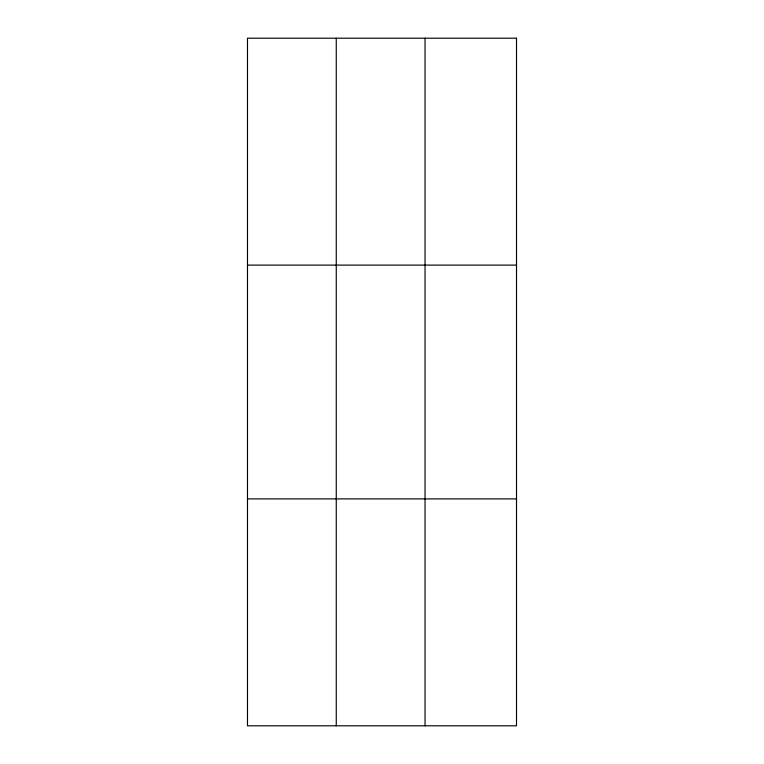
<?xml version="1.0" encoding="UTF-8"?>
<svg xmlns="http://www.w3.org/2000/svg" width="764" height="764" viewBox="0 0 764 764"><rect width="100%" height="100%" fill="white"/><g stroke="black" fill="none" stroke-linecap="round" stroke-linejoin="round"><path stroke-width="1.15" d="M336.265 725.8L336.265 38.2M425.042 725.8L425.042 38.2M247.488 265.108L516.512 265.108M247.488 498.892L516.512 498.892M516.512 38.2L516.512 725.8L247.488 725.8L247.488 38.2L516.512 38.2"/></g></svg>
